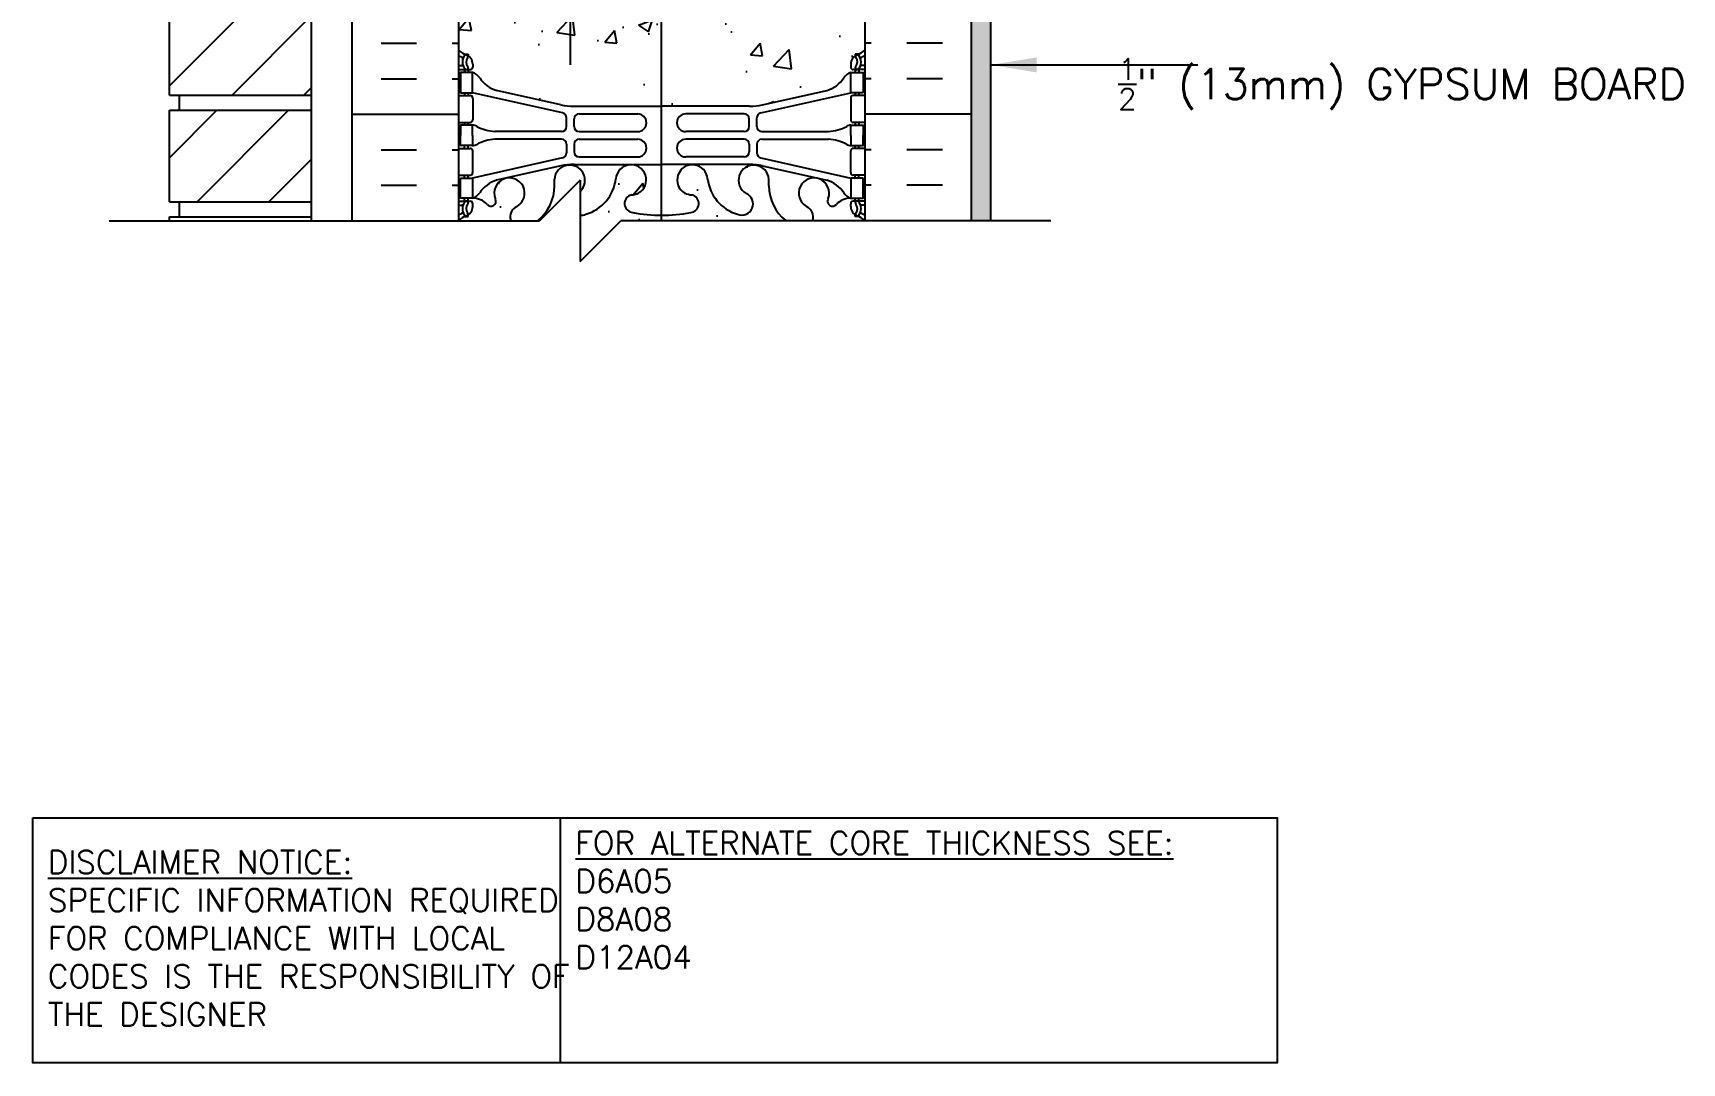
# Model space of a CAD drawing. Header units: inches. Extents: x 208.6 to 263.4, y 202.1 to 265.8.
# Drawn here: x 222.76 to 263.37, y 202.06 to 227.42 of the extents above; entities that cross this region are included whole.
import ezdxf

# ---------------------------------------------------------------- set-up
doc = ezdxf.new("R2010")
doc.units = ezdxf.units.IN
doc.header["$LTSCALE"] = 0.5
doc.header["$MEASUREMENT"] = 0
for name, color, linetype in [('HATCH', 12, 'Continuous'), ('line25', 2, 'Continuous'), ('LINE3', 3, 'Continuous'), ('LINE50', 5, 'Continuous'), ('LINE9', 9, 'Continuous'), ('TEXT', 4, 'Continuous'), ('Web_Edge', 9, 'Continuous')]:
    doc.layers.add(name, color=color, linetype=linetype)
doc.styles.add('DIM', font='romans.shx', dxfattribs={"width": 0.7})
doc.styles.add('ROMANS', font='romans.shx', dxfattribs={"height": 0.75})
doc.styles.get("Standard").update_dxf_attribs({"font": 'romans.shx', "height": 0.75})
doc.dimstyles.new('ext_12', dxfattribs={"dimscale": 12, "dimtxt": 0.09375, "dimasz": 0.09375, "dimexe": 0.09375, "dimexo": 0.0625, "dimgap": 0.0625, "dimtad": 1, "dimdec": 1, "dimzin": 3, "dimdsep": 46, "dimlunit": 4, "dimtxsty": 'DIM', "dimcen": 0.09, "dimdle": 0.09375, "dimclrt": 4, "dimadec": 0, "dimazin": 0, "dimtfac": 1, "dimtdec": 1, "dimtmove": 2, "dimatfit": 3, "dimfxl": 1, "dimfrac": 2, "dimtolj": 1, "dimtzin": 0, "dimarcsym": 0})

msp = doc.modelspace()

# ---------------------------------------------------------------- hatches: boundary and pattern name
at = {"layer": 'HATCH'}
h = msp.add_hatch(dxfattribs=at)
h.set_pattern_fill('AR-CONC', color=256, scale=0.5)
h.set_pattern_definition([(50, (0, 0), (3.5863, -0.31376), [0.375, -4.125]), (355, (0, 0), (-0.693757, 3.76096), [0.3, -3.3]), (100.4514, (0.299, -0.026), (2.892544, 3.4472), [0.3187, -3.50571]), (46.1842, (0, 1), (5.336207, -0.827596), [0.5625, -6.1875]), (96.6356, (0.4447, 0.931), (4.67331, 4.87059), [0.47805, -5.25857]), (351.1842, (0, 1), (4.67331, 4.87059), [0.45, -4.95]), (21, (0.5, 0.75), (2.984535, -2.013094), [0.375, -4.125]), (326, (0.5, 0.75), (1.216577, 3.62575), [0.3, -3.3]), (71.4514, (0.7487, 0.5822), (4.201112, 1.612656), [0.3187, -3.50571]), (37.5, (0, 0), (0.0607993, 1.6644693), [0, -3.26, 0, -3.35, 0, -3.3125]), (7.5, (0, 0), (1.315348, 1.972059), [0, -1.91, 0, -3.185, 0, -1.2625]), (327.5, (-1.115, 0), (2.669112, -0.1127744), [0, -1.25, 0, -3.9, 0, -5.175]), (317.5, (-1.615, 0), (2.915931, 0.500525), [0, -1.625, 0, -2.59, 0, -3.675])])
h.paths.add_polyline_path([(243.24, 264.81), (237.23, 264.81), (236.23, 263.81), (236.23, 265.81), (235.23, 264.81), (233.24, 264.81), (233.24, 263, 0.088416), (233.386, 262.902), (233.476, 262.902), (233.476, 262.861, -0.249069), (233.586, 262.653), (233.586, 262.586, -0.414214), (233.524, 262.523), (233.476, 262.523), (233.476, 262.453), (233.581, 262.453, -0.155529), (233.757, 262.319, 0.180914), (234.174, 262.008), (235.755, 261.655, 0.054974), (236.082, 261.619), (238.24, 261.619), (240.398, 261.619, 0.054974), (240.725, 261.655), (242.306, 262.008, 0.180914), (242.723, 262.319, -0.155529), (242.899, 262.453), (243.004, 262.453), (243.004, 262.523), (242.957, 262.523, -0.414214), (242.894, 262.586), (242.894, 262.653, -0.249069), (243.004, 262.861), (243.004, 262.902), (243.094, 262.902, 0.08841), (243.24, 263)])
h.paths.add_polyline_path([(243.24, 258.807, 0.08841), (243.094, 258.905), (243.004, 258.905), (243.004, 258.946, -0.249069), (242.894, 259.153), (242.894, 259.221, -0.414214), (242.957, 259.283), (243.004, 259.283), (243.004, 259.353), (242.899, 259.353, 0.231736), (242.541, 259.202, -0.8344), (242.33, 259.328), (242.342, 259.349, 2.155404), (241.803, 259.155, -1), (241.589, 258.644, -0.311223), (240.88, 259.66), (240.881, 259.825, 1.661382), (240.32, 259.472, -1), (240.106, 258.961, -0.307094), (239.368, 259.856, 1.604516), (238.809, 259.481, 0.055617), (238.988, 259.435, -0.843243), (238.954, 259.003, -0.047544), (238.24, 258.938, -0.047544), (237.526, 259.003, -0.843243), (237.492, 259.435, 0.055617), (237.671, 259.481, 1.604516), (237.113, 259.856, -0.307094), (236.374, 258.961, -1), (236.16, 259.472, 1.661382), (235.599, 259.825), (235.6, 259.679, -0.316114), (234.891, 258.644, -1), (234.677, 259.155, 2.155404), (234.139, 259.349), (234.15, 259.328, -0.834375), (233.939, 259.202, 0.23174), (233.581, 259.353), (233.476, 259.353), (233.476, 259.283), (233.524, 259.283, -0.414214), (233.586, 259.221), (233.586, 259.153, -0.249069), (233.476, 258.946), (233.476, 258.905), (233.386, 258.905, 0.088416), (233.24, 258.807), (233.24, 256.807), (233.24, 255.112), (233.301, 255.112), (233.301, 256.114, -0.379483), (233.793, 256.557), (242.537, 256.557), (242.537, 256.597), (242.443, 256.597, -1), (242.443, 256.66), (242.443, 256.785), (242.818, 256.785), (242.818, 256.66, -1), (242.818, 256.597), (242.724, 256.597), (242.724, 256.557), (243.127, 256.557, -0.386179), (243.129, 256.307), (243.928, 256.307), (243.928, 256.807), (243.24, 256.807)])
h.paths.add_polyline_path([(243.733, 254.807), (240.233, 254.807), (240.233, 253.307), (240.233, 249.807), (243.733, 249.807)])
h.paths.add_polyline_path([(243.24, 239.567), (243.161, 239.325, -0.725737), (243.055, 239.306), (243.006, 239.456), (242.88, 239.456, -0.414214), (242.83, 239.506), (242.83, 239.536), (242.73, 239.536), (242.73, 241.373, 0.108935), (242.577, 241.26, -0.8344), (242.366, 241.386), (242.378, 241.407, 2.155404), (241.839, 241.213, -1), (241.625, 240.701, -0.311223), (240.916, 241.717), (240.917, 241.882, 1.661382), (240.356, 241.53, -1), (240.142, 241.019, -0.307094), (239.404, 241.914, 1.604516), (238.845, 241.538, 0.055617), (239.024, 241.493, -0.843243), (238.99, 241.06, -0.049932), (238.24, 240.996, -0.049932), (237.49, 241.06, -0.843243), (237.456, 241.493, 0.055617), (237.635, 241.538, 1.604516), (237.077, 241.914, -0.307094), (236.338, 241.019, -1), (236.124, 241.53, 1.661382), (235.563, 241.882), (235.564, 241.737, -0.316114), (234.855, 240.701, -1), (234.641, 241.213, 2.155404), (234.103, 241.407), (234.114, 241.386, -0.834375), (233.903, 241.26, 0.108938), (233.75, 241.373), (233.75, 239.536), (233.65, 239.536), (233.65, 239.506, -0.414214), (233.6, 239.456), (233.474, 239.456), (233.431, 239.325, -0.725737), (233.325, 239.306), (233.24, 239.567), (233.24, 238.807), (233.24, 236.807, 0.088416), (233.386, 236.71), (233.476, 236.71), (233.476, 236.668, -0.249069), (233.586, 236.461), (233.586, 236.394, -0.414214), (233.524, 236.331), (233.476, 236.331), (233.476, 236.261), (233.581, 236.261, 0.231736), (233.939, 236.412, -0.8344), (234.15, 236.287), (234.139, 236.265, 2.155404), (234.677, 236.46, -1), (234.891, 236.971, -0.311223), (235.6, 235.955), (235.599, 235.79, 1.661382), (236.16, 236.143, -1), (236.374, 236.654, -0.307094), (237.113, 235.758, 1.604516), (237.671, 236.134, 0.055617), (237.492, 236.18, -0.843243), (237.526, 236.612, -0.047544), (238.24, 236.677, -0.047544), (238.954, 236.612, -0.843243), (238.988, 236.18, 0.055617), (238.809, 236.134, 1.604516), (239.368, 235.758, -0.307094), (240.106, 236.654, -1), (240.32, 236.143, 1.661382), (240.881, 235.79), (240.88, 235.935, -0.316114), (241.589, 236.971, -1), (241.803, 236.46, 2.155404), (242.342, 236.265), (242.33, 236.287, -0.834375), (242.541, 236.412, 0.23174), (242.899, 236.261), (243.004, 236.261), (243.004, 236.331), (242.957, 236.331, -0.414214), (242.894, 236.394), (242.894, 236.461, -0.249069), (243.004, 236.668), (243.004, 236.71), (243.094, 236.71, 0.08841), (243.24, 236.807)])
h.paths.add_polyline_path([(243.24, 232.615, 0.08841), (243.094, 232.712), (243.004, 232.712), (243.004, 232.754, -0.249069), (242.894, 232.961), (242.894, 233.029, -0.414214), (242.957, 233.091), (243.004, 233.091), (243.004, 233.161), (242.899, 233.161, -0.168672), (242.713, 233.311, 0.17445), (242.306, 233.607), (240.725, 233.959, 0.054974), (240.398, 233.996), (238.24, 233.996), (236.082, 233.996, 0.054974), (235.755, 233.959), (234.174, 233.607, 0.17445), (233.767, 233.311, -0.168672), (233.581, 233.161), (233.476, 233.161), (233.476, 233.091), (233.524, 233.091, -0.414214), (233.586, 233.029), (233.586, 232.961, -0.249069), (233.476, 232.754), (233.476, 232.712), (233.386, 232.712, 0.088416), (233.24, 232.615), (233.24, 227, 0.088416), (233.386, 226.902), (233.476, 226.902), (233.476, 226.861, -0.249069), (233.586, 226.653), (233.586, 226.586, -0.414214), (233.524, 226.523), (233.476, 226.523), (233.476, 226.453), (233.581, 226.453, -0.168672), (233.767, 226.304, 0.17445), (234.174, 226.008), (235.755, 225.655, 0.054974), (236.082, 225.619), (238.24, 225.619), (240.398, 225.619, 0.054974), (240.725, 225.655), (242.306, 226.008, 0.17445), (242.713, 226.304, -0.168672), (242.899, 226.453), (243.004, 226.453), (243.004, 226.523), (242.957, 226.523, -0.414214), (242.894, 226.586), (242.894, 226.653, -0.249069), (243.004, 226.861), (243.004, 226.902), (243.094, 226.902, 0.08841), (243.24, 227)])
h.paths.add_polyline_path([(239.368, 223.856, 1.604516), (238.809, 223.481, 0.055617), (238.988, 223.435, -0.843243), (238.954, 223.003, -0.047544), (238.24, 222.938, -0.047544), (237.526, 223.003, -0.843243), (237.492, 223.435, 0.055617), (237.671, 223.481, 1.604516), (237.113, 223.856, -0.307094), (236.374, 222.961, -0.133643), (236.23, 222.942), (236.23, 221.798), (237.23, 222.798), (241.311, 222.798, -0.232569), (240.88, 223.66), (240.881, 223.825, 1.661382), (240.32, 223.472, -1), (240.106, 222.961, -0.307094)])
h.paths.add_polyline_path([(243.004, 222.946, -0.249069), (242.894, 223.153), (242.894, 223.221, -0.414214), (242.957, 223.283), (243.004, 223.283), (243.004, 223.353), (242.899, 223.353, 0.231736), (242.541, 223.202, -0.8344), (242.33, 223.328), (242.342, 223.349, 2.155404), (241.803, 223.155, -0.408265), (241.954, 222.798), (243.25, 222.798, 0.095253), (243.094, 222.905), (243.004, 222.905)])
h.paths.add_polyline_path([(234.677, 223.155, 2.155404), (234.139, 223.349), (234.15, 223.328, -0.834375), (233.939, 223.202, 0.23174), (233.581, 223.353), (233.476, 223.353), (233.476, 223.283), (233.524, 223.283, -0.414214), (233.586, 223.221), (233.586, 223.153, -0.249069), (233.476, 222.946), (233.476, 222.905), (233.386, 222.905, 0.095253), (233.23, 222.798), (234.526, 222.798, -0.408265)])
h.paths.add_polyline_path([(236.23, 223.798), (236.23, 223.523, 1.463262), (235.599, 223.825), (235.6, 223.679, -0.237267), (235.17, 222.798), (235.23, 222.798)])
h.paths.add_polyline_path([(238.164, 243.641, 0.225652), (237.789, 244.016), (234.125, 244.016, 0.225652), (233.75, 243.641), (233.75, 242.801, 0.225652), (234.125, 242.426), (237.789, 242.426, 0.225652), (238.164, 242.801)])
h.paths.add_polyline_path([(238.164, 245.423, 0.225652), (237.789, 245.798), (234.125, 245.798, 0.225652), (233.75, 245.423), (233.75, 244.582, 0.225652), (234.125, 244.207), (237.789, 244.207, 0.225652), (238.164, 244.582)])
h.paths.add_polyline_path([(242.73, 244.582), (242.73, 245.423, 0.225652), (242.355, 245.798), (238.691, 245.798, 0.225652), (238.316, 245.423), (238.316, 244.582, 0.225652), (238.691, 244.207), (242.355, 244.207, 0.225652)])
h.paths.add_polyline_path([(242.73, 243.641, 0.225652), (242.355, 244.016), (238.691, 244.016, 0.225652), (238.316, 243.641), (238.316, 242.801, 0.225652), (238.691, 242.426), (242.355, 242.426, 0.225652), (242.73, 242.801)])
h = msp.add_hatch(dxfattribs=at)
h.set_pattern_fill('ANSI31', color=256, scale=10, style=0)
h.set_pattern_definition([(45, (135.0619, 94.4089), (-0.8838835, 0.8838835), [])])
h.paths.add_polyline_path([(226.115, 262.645), (229.615, 262.645), (229.615, 264.81), (226.115, 264.81)])
h.paths.add_polyline_path([(229.615, 260.02), (229.615, 262.27), (226.115, 262.27), (226.115, 260.02)])
h.paths.add_polyline_path([(229.615, 259.645), (226.115, 259.645), (226.115, 257.395), (229.615, 257.395)])
h.paths.add_polyline_path([(229.615, 257.02), (226.115, 257.02), (226.115, 254.77), (229.615, 254.77)])
h.paths.add_polyline_path([(229.615, 254.395), (226.115, 254.395), (226.115, 252.145), (229.615, 252.145)])
h.paths.add_polyline_path([(229.615, 251.77), (227.615, 251.77), (226.115, 251.77), (226.115, 249.52), (229.615, 249.52)])
h.paths.add_polyline_path([(229.615, 246.895), (229.615, 249.145), (226.115, 249.145), (226.115, 246.895)])
h.paths.add_polyline_path([(226.115, 246.52), (226.115, 244.27), (229.615, 244.27), (229.615, 246.52)])
h.paths.add_polyline_path([(229.615, 241.645), (229.615, 243.895), (226.115, 243.895), (226.115, 241.645)])
h.paths.add_polyline_path([(229.615, 239.02), (229.615, 241.27), (226.115, 241.27), (226.115, 239.02)])
h.paths.add_polyline_path([(227.615, 238.645), (226.115, 238.645), (226.115, 236.395), (229.615, 236.395), (229.615, 238.645)])
h.paths.add_polyline_path([(229.615, 233.77), (229.615, 236.02), (226.115, 236.02), (226.115, 233.77)])
h.paths.add_polyline_path([(226.115, 233.395), (226.115, 231.145), (229.615, 231.145), (229.615, 233.395)])
h.paths.add_polyline_path([(226.115, 230.77), (226.115, 228.52), (229.615, 228.52), (229.615, 230.77)])
h.paths.add_polyline_path([(226.115, 228.145), (226.115, 225.895), (229.615, 225.895), (229.615, 228.145)])
h.paths.add_polyline_path([(226.115, 225.52), (226.115, 223.27), (229.615, 223.27), (229.615, 225.52)])
h = msp.add_hatch(dxfattribs=at)
h.set_pattern_fill('AR-SAND', color=256, scale=0.25, style=0)
h.set_pattern_definition([(37.5, (245.86505, 222.7978), (-0.0157483, 0.481706), [0, -0.38, 0, -0.425, 0, -0.40625]), (7.5, (245.86505, 222.7978), (0.442444, 0.705537), [0, -0.205, 0, -0.3425, 0, -0.13125]), (327.5, (245.55755, 222.7978), (0.7785355, 0.001415), [0, -0.125, 0, -0.45, 0, -0.5875]), (317.5, (245.55755, 222.7978), (0.751532, 0.219419), [0, -0.0625, 0, -0.295, 0, -0.3375])])
h.paths.add_polyline_path([(246.344, 248.307), (245.865, 248.307), (245.865, 222.798), (246.344, 222.798)])

# ---------------------------------------------------------------- linework, layer by layer
for p, q in [((231.328, 227.173), (232.203, 227.173)), ((233.078, 227.173), (233.24, 227.173)), ((243.402, 227.173), (243.24, 227.173)), ((245.152, 227.173), (244.277, 227.173)), ((231.328, 226.298), (232.203, 226.298)), ((233.078, 226.298), (233.24, 226.298)), ((243.402, 226.298), (243.24, 226.298)), ((245.152, 226.298), (244.277, 226.298)), ((230.615, 225.423), (233.24, 225.423)), ((245.865, 225.423), (243.24, 225.423)), ((231.328, 224.548), (232.203, 224.548)), ((233.078, 224.548), (233.24, 224.548)), ((243.402, 224.548), (243.24, 224.548)), ((245.152, 224.548), (244.277, 224.548)), ((231.328, 223.673), (232.203, 223.673)), ((233.078, 223.673), (233.24, 223.673)), ((243.402, 223.673), (243.24, 223.673)), ((245.152, 223.673), (244.277, 223.673))]:
    msp.add_line(p, q, dxfattribs=at)
at = {"layer": 'line25'}
for p, q in [((243.24, 248.307), (243.24, 222.81)), ((233.24, 222.81), (233.24, 238.807)), ((229.615, 222.81), (229.615, 233.395)), ((226.115, 225.895), (226.115, 228.145)), ((226.115, 225.895), (229.615, 225.895)), ((226.365, 225.52), (226.365, 225.895)), ((226.115, 225.52), (229.615, 225.52)), ((226.115, 223.27), (226.115, 225.52)), ((226.115, 223.27), (229.615, 223.27)), ((226.365, 222.895), (226.365, 223.27)), ((226.115, 222.81), (226.115, 222.895)), ((226.115, 222.895), (229.615, 222.895))]:
    msp.add_line(p, q, dxfattribs=at)
at = {"layer": 'LINE3'}
for p, q in [((235.988, 265.569), (235.988, 226.644)), ((238.222, 245.926), (238.223, 222.806))]:
    msp.add_line(p, q, dxfattribs=at)
at = {"layer": 'LINE50'}
for p, q in [((245.865, 248.307), (245.865, 222.81)), ((230.615, 222.798), (230.615, 238.807))]:
    msp.add_line(p, q, dxfattribs=at)
at = {"layer": 'LINE9'}
for p, q in [((246.344, 222.81), (246.344, 248.307)), ((236.23, 223.798), (235.23, 222.798)), ((236.23, 223.798), (236.23, 221.798)), ((224.634, 222.798), (235.23, 222.798)), ((236.23, 221.798), (237.23, 222.798)), ((247.825, 222.798), (237.23, 222.798))]:
    msp.add_line(p, q, dxfattribs=at)
at = {"layer": 'TEXT'}
msp.add_lwpolyline([(222.755, 208.099), (235.739, 208.099), (235.739, 202.061), (222.755, 202.061)], close=True, dxfattribs=at)
msp.add_lwpolyline([(235.739, 208.099), (253.399, 208.099), (253.399, 202.061), (235.739, 202.061)], dxfattribs=at)
at = {"layer": 'Web_Edge'}
for p, q in [((233.24, 226.623), (233.318, 226.623)), ((233.386, 226.902), (233.476, 226.902)), ((233.476, 226.902), (233.476, 226.861)), ((233.586, 226.653), (233.586, 226.586)), ((242.894, 226.653), (242.894, 226.586)), ((243.094, 226.902), (243.004, 226.902)), ((243.004, 226.902), (243.004, 226.861)), ((243.24, 226.623), (243.162, 226.623)), ((233.24, 226.523), (233.524, 226.523)), ((233.386, 226.523), (233.386, 226.453)), ((233.476, 226.523), (233.476, 226.453)), ((243.24, 226.523), (242.957, 226.523)), ((243.004, 226.523), (243.004, 226.453)), ((243.094, 226.523), (243.094, 226.453)), ((233.24, 225.883), (233.524, 225.883)), ((233.386, 225.953), (233.386, 225.883)), ((233.476, 225.953), (233.476, 225.883)), ((235.799, 225.457), (233.581, 225.953)), ((233.586, 225.821), (233.586, 225.286)), ((235.755, 225.655), (234.174, 226.008)), ((240.681, 225.457), (242.899, 225.953)), ((240.725, 225.655), (242.306, 226.008)), ((242.894, 225.821), (242.894, 225.286)), ((243.24, 225.883), (242.957, 225.883)), ((243.004, 225.953), (243.004, 225.883)), ((243.094, 225.953), (243.094, 225.883)), ((236.082, 225.619), (238.24, 225.619)), ((236.209, 225.432), (237.648, 225.432)), ((240.398, 225.619), (238.24, 225.619)), ((240.271, 225.432), (238.832, 225.432)), ((233.24, 225.223), (233.524, 225.223)), ((233.386, 225.223), (233.386, 225.153)), ((233.476, 225.223), (233.476, 225.153)), ((235.896, 225.123), (235.896, 225.335)), ((236.084, 225.123), (236.084, 225.307)), ((236.209, 224.998), (237.648, 224.998)), ((240.271, 224.998), (238.832, 224.998)), ((240.396, 225.123), (240.396, 225.307)), ((240.584, 225.123), (240.584, 225.335)), ((243.24, 225.223), (242.957, 225.223)), ((243.004, 225.223), (243.004, 225.153)), ((243.094, 225.223), (243.094, 225.153)), ((233.386, 224.583), (233.386, 224.653)), ((233.476, 224.583), (233.476, 224.653)), ((235.771, 224.998), (234.134, 224.998)), ((235.771, 224.809), (234.134, 224.809)), ((235.896, 224.684), (235.896, 224.472)), ((236.084, 224.683), (236.084, 224.499)), ((236.209, 224.808), (237.648, 224.808)), ((240.271, 224.808), (238.832, 224.808)), ((240.396, 224.683), (240.396, 224.499)), ((240.584, 224.684), (240.584, 224.472)), ((240.709, 224.998), (242.346, 224.998)), ((240.709, 224.809), (242.346, 224.809)), ((243.004, 224.583), (243.004, 224.653)), ((243.094, 224.583), (243.094, 224.653)), ((233.24, 224.583), (233.524, 224.583)), ((235.799, 224.35), (233.581, 223.853)), ((233.586, 223.986), (233.586, 224.521)), ((236.082, 224.188), (238.24, 224.188)), ((236.209, 224.374), (237.648, 224.374)), ((240.398, 224.188), (238.24, 224.188)), ((240.271, 224.374), (238.832, 224.374)), ((240.681, 224.35), (242.899, 223.853)), ((242.894, 223.986), (242.894, 224.521)), ((243.24, 224.583), (242.957, 224.583)), ((233.24, 223.923), (233.524, 223.923)), ((233.386, 223.853), (233.386, 223.923)), ((233.476, 223.853), (233.476, 223.923)), ((235.755, 224.152), (234.174, 223.799)), ((235.6, 223.66), (235.599, 223.825)), ((240.725, 224.152), (242.306, 223.799)), ((240.88, 223.66), (240.881, 223.825)), ((243.24, 223.923), (242.957, 223.923)), ((243.004, 223.853), (243.004, 223.923)), ((243.094, 223.853), (243.094, 223.923)), ((233.24, 223.283), (233.524, 223.283)), ((233.24, 223.183), (233.318, 223.183)), ((233.386, 223.283), (233.386, 223.353)), ((233.476, 223.283), (233.476, 223.353)), ((233.586, 223.153), (233.586, 223.221)), ((234.139, 223.349), (234.15, 223.328)), ((242.342, 223.349), (242.33, 223.328)), ((242.894, 223.153), (242.894, 223.221)), ((243.24, 223.283), (242.957, 223.283)), ((243.004, 223.283), (243.004, 223.353)), ((243.094, 223.283), (243.094, 223.353)), ((243.24, 223.183), (243.162, 223.183)), ((233.386, 222.905), (233.476, 222.905)), ((233.476, 222.905), (233.476, 222.946)), ((243.004, 222.905), (243.004, 222.946)), ((243.094, 222.905), (243.004, 222.905))]:
    msp.add_line(p, q, dxfattribs=at)
for points in [[(233.281, 225.953), (233.581, 225.953), (233.581, 226.453), (233.281, 226.453)], [(243.199, 225.953), (242.899, 225.953), (242.899, 226.453), (243.199, 226.453)], [(233.281, 223.853), (233.581, 223.853), (233.581, 223.353), (233.281, 223.353)], [(243.199, 223.853), (242.899, 223.853), (242.899, 223.353), (243.199, 223.353)]]:
    msp.add_lwpolyline(points, close=True, dxfattribs=at)
for points in [[(233.581, 224.903), (233.581, 225.153), (233.281, 225.153), (233.281, 224.903)], [(242.899, 224.903), (242.899, 225.153), (243.199, 225.153), (243.199, 224.903)], [(233.581, 224.903), (233.581, 224.653), (233.281, 224.653), (233.281, 224.903)], [(242.899, 224.903), (242.899, 224.653), (243.199, 224.653), (243.199, 224.903)]]:
    msp.add_lwpolyline(points, dxfattribs=at)
for centre, radius, start, end in [((233.586, 227.361), 0.5, 226.2109, 250.5288), ((233.586, 227.361), 0.6, 234.7832, 245.0748), ((233.318, 226.643), 0.0196, 269.4032, 15.4901), ((233.58, 226.708), 0.25, 140.1145, 222.4609), ((233.324, 226.798), 0.021, 343.464, 63.9957), ((233.422, 226.839), 0.045, 321.448, 139.1879), ((233.336, 226.653), 0.25, 0, 70.5288), ((233.58, 226.708), 0.16, 140.0001, 222.4609), ((243.144, 226.653), 0.25, 109.4712, 180), ((243.058, 226.839), 0.045, 40.8121, 218.552), ((242.9, 226.708), 0.16, 317.5391, 39.9999), ((242.894, 227.361), 0.5, 289.4712, 313.7878), ((242.9, 226.708), 0.25, 317.5391, 39.8855), ((243.156, 226.798), 0.021, 116.0043, 196.536), ((243.162, 226.643), 0.0196, 164.5099, 270.5968), ((242.894, 227.361), 0.6, 294.9252, 305.2158), ((233.429, 226.57), 0.045, 222.4609, 42.4609), ((233.524, 226.586), 0.0625, 270, 0), ((233.459, 226.111), 0.364, 34.9775, 70.3387), ((234.382, 226.722), 0.743, 212.7919, 253.8107), ((242.098, 226.722), 0.743, 286.1893, 327.2081), ((243.021, 226.111), 0.364, 109.6613, 145.0225), ((242.957, 226.586), 0.0625, 180, 270), ((243.052, 226.57), 0.045, 137.5391, 317.5391), ((233.524, 225.821), 0.0625, 0, 90), ((242.957, 225.821), 0.0625, 90, 180), ((236.082, 227.119), 1.5, 257.4135, 270), ((235.771, 225.335), 0.125, 0, 77.3767), ((236.209, 225.307), 0.125, 90, 180), ((237.648, 225.215), 0.217, 270, 90), ((238.832, 225.215), 0.217, 90, 270), ((240.271, 225.307), 0.125, 0, 90), ((240.398, 227.119), 1.5, 270, 282.5865), ((240.709, 225.335), 0.125, 102.6233, 180), ((233.524, 225.286), 0.0625, 270, 0), ((233.577, 224.935), 0.219, 60.4937, 88.92), ((234.223, 226.164), 1.17, 242.6365, 265.6505), ((235.771, 225.123), 0.125, 270, 0), ((236.209, 225.123), 0.125, 180, 270), ((240.271, 225.123), 0.125, 270, 360), ((240.709, 225.123), 0.125, 180, 270), ((242.258, 226.164), 1.17, 274.3495, 297.3635), ((242.903, 224.935), 0.219, 91.08, 119.5063), ((242.957, 225.286), 0.0625, 180, 270), ((233.577, 224.872), 0.219, 271.08, 299.5063), ((234.223, 223.643), 1.17, 94.3495, 117.3635), ((235.771, 224.684), 0.125, 0, 90), ((236.209, 224.683), 0.125, 90, 180), ((237.648, 224.591), 0.217, 270, 90), ((238.832, 224.591), 0.217, 90, 270), ((240.271, 224.683), 0.125, 0, 90), ((240.709, 224.684), 0.125, 90, 180), ((242.258, 223.643), 1.17, 62.6365, 85.6505), ((242.903, 224.872), 0.219, 240.4937, 268.92), ((233.524, 224.521), 0.0625, 0, 90), ((236.082, 222.688), 1.5, 90, 102.5865), ((235.771, 224.472), 0.125, 282.6233, 0), ((236.209, 224.499), 0.125, 180, 270), ((240.271, 224.499), 0.125, 270, 0), ((240.398, 222.688), 1.5, 77.4135, 90), ((240.709, 224.472), 0.125, 180, 257.3767), ((242.957, 224.521), 0.0625, 90, 180), ((233.524, 223.986), 0.0625, 270, 0), ((234.382, 223.085), 0.743, 106.1893, 147.2081), ((234.49, 223.48), 0.375, 299.9315, 200.3757), ((235.973, 223.797), 0.375, 313.111, 175.7552), ((236.083, 223.953), 1.034, 286.3365, 353.3331), ((237.484, 223.805), 0.375, 299.9315, 175.7552), ((238.996, 223.805), 0.375, 4.2448, 240.0685), ((240.397, 223.953), 1.034, 186.6669, 253.6635), ((240.507, 223.797), 0.375, 4.2448, 240.0685), ((241.99, 223.48), 0.375, 339.6243, 240.0685), ((242.098, 223.085), 0.743, 32.7919, 73.8107), ((242.957, 223.986), 0.0625, 180, 270), ((233.459, 223.696), 0.364, 289.6613, 325.0225), ((234.508, 223.666), 1.092, 308.347, 359.6668), ((237.546, 223.222), 0.22, 104.2604, 264.8165), ((237.377, 224.261), 0.834, 277.8937, 290.6271), ((239.103, 224.261), 0.834, 249.3729, 262.1063), ((238.934, 223.222), 0.22, 275.1835, 75.7396), ((240.213, 223.216), 0.277, 247.32, 67.32), ((241.972, 223.666), 1.092, 180.3332, 231.653), ((243.021, 223.696), 0.364, 214.9775, 250.3387), ((233.586, 222.446), 0.6, 114.9252, 125.2168), ((233.318, 223.164), 0.0196, 344.5099, 90.5968), ((233.58, 223.099), 0.25, 137.5391, 219.8855), ((233.324, 223.009), 0.021, 296.0043, 16.536), ((233.422, 222.968), 0.045, 220.8121, 38.552), ((233.429, 223.237), 0.045, 317.5391, 137.5391), ((233.336, 223.153), 0.25, 289.4712, 360), ((233.58, 223.099), 0.16, 137.5391, 219.9999), ((233.524, 223.221), 0.0625, 360, 90), ((233.606, 222.913), 0.441, 41.0127, 93.2024), ((234.033, 223.284), 0.125, 221.0127, 20.3757), ((234.784, 222.899), 0.277, 112.68, 198.8104), ((238.223, 226.715), 3.777, 259.3725, 270.2606), ((238.257, 226.715), 3.777, 269.7394, 280.6275), ((241.696, 222.899), 0.277, 341.1896, 67.32), ((242.447, 223.284), 0.125, 159.6243, 318.9873), ((242.874, 222.913), 0.441, 86.7976, 138.9873), ((242.957, 223.221), 0.0625, 90, 180), ((243.144, 223.153), 0.25, 180, 250.5288), ((243.052, 223.237), 0.045, 42.4609, 222.4609), ((243.058, 222.968), 0.045, 141.448, 319.1879), ((242.9, 223.099), 0.16, 320.0001, 42.4609), ((242.9, 223.099), 0.25, 320.1145, 42.4609), ((243.156, 223.009), 0.021, 163.464, 243.9957), ((243.162, 223.164), 0.0196, 89.4032, 195.4901), ((242.894, 222.446), 0.6, 54.7832, 65.0748), ((233.586, 222.446), 0.5, 109.4712, 133.7891), ((236.267, 223.216), 0.277, 262.1922, 292.68), ((242.894, 222.446), 0.5, 46.2122, 70.5288)]:
    msp.add_arc(centre, radius, start, end, dxfattribs=at)
for points in [[(236.084, 225.128), (236.084, 225.302)], [(240.396, 225.128), (240.396, 225.302)], [(236.084, 224.678), (236.084, 224.504)], [(240.396, 224.678), (240.396, 224.504)]]:
    msp.add_open_spline(points, degree=1, dxfattribs=at)

# ---------------------------------------------------------------- texts
at = {"layer": 'TEXT', "insert": (263.465, 226.166), "char_height": 0.75, "width": 13.19725, "attachment_point": 6, "style": 'ROMANS'}
msp.add_mtext('\\A1;{\\H0.7x;\\S1/2;}" (13mm) GYPSUM BOARD', dxfattribs=at)
at = {"layer": 'TEXT', "char_height": 0.5625, "attachment_point": 4}
for s, insert, width in [('{\\LFOR ALTERNATE CORE THICKNESS SEE:\\P}D6A05\\PD8A08\\PD12A04', (236.114, 206.073), 23.33295), ('{\\LDISCLAIMER NOTICE:}\\PSPECIFIC INFORMATION REQUIRED FOR COMPLIANCE WITH LOCAL CODES IS THE RESPONSIBILITY OF THE DESIGNER', (223.122, 205.133), 14.00235)]:
    msp.add_mtext(s, dxfattribs=dict(at, insert=insert, width=width))

# ---------------------------------------------------------------- leaders
at = {"layer": 'TEXT'}
msp.add_leader([(246.348, 226.638), (251.442, 226.638)], dimstyle='ext_12', dxfattribs=at)

doc.saveas('drawing.dxf')
